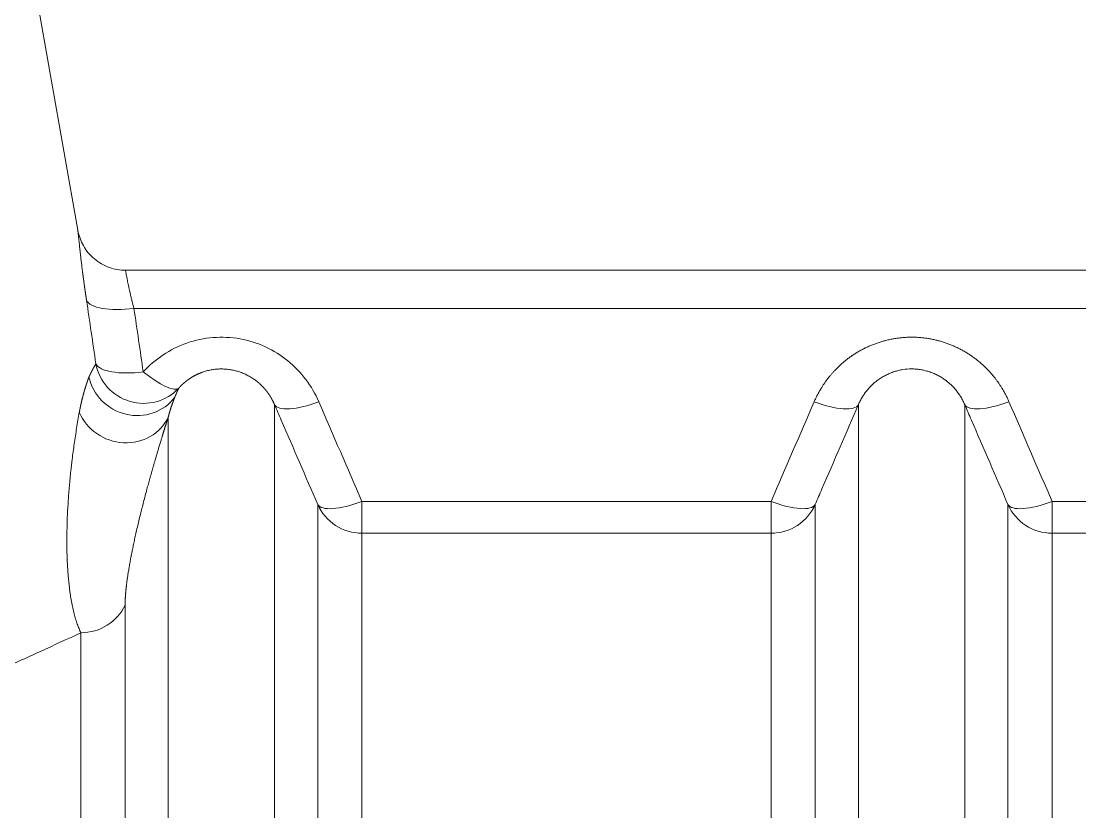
# Model space of a CAD drawing. Header units: millimetres. Extents: x 4664 to 8864, y -38 to 2932.
# Drawn here: x 5397.4 to 5454.6, y 1297.4 to 1340.2 of the extents above; entities that cross this region are included whole.
import ezdxf

# ---------------------------------------------------------------- set-up
doc = ezdxf.new("R2010")
doc.units = ezdxf.units.MM

msp = doc.modelspace()

# ---------------------------------------------------------------- linework, layer by layer
at = {"lineweight": 5}
for p, q in [((5400.434, 1328.845), (5397.37, 1346.224)), ((5465.927, 1326.687), (5402.975, 1326.687)), ((5403.464, 1324.625), (5462.251, 1324.625)), ((5411.062, 1319.42), (5411.062, 1260.034)), ((5442.613, 1319.42), (5442.613, 1260.034)), ((5448.359, 1319.42), (5448.359, 1260.034)), ((5405.316, 1318.747), (5405.316, 1260.034)), ((5415.782, 1314.186), (5437.893, 1314.186)), ((5415.782, 1258.059), (5415.782, 1314.186)), ((5437.893, 1258.059), (5437.893, 1314.186)), ((5453.079, 1314.186), (5456.474, 1314.186)), ((5453.079, 1258.059), (5453.079, 1314.186)), ((5413.392, 1260.011), (5413.392, 1314.026)), ((5440.283, 1314.026), (5440.283, 1260.011)), ((5450.69, 1260.011), (5450.69, 1314.026)), ((5437.893, 1312.472), (5415.782, 1312.472)), ((5456.474, 1312.472), (5453.079, 1312.472)), ((5402.985, 1308.585), (5402.985, 1260.011)), ((5400.596, 1258.059), (5400.596, 1307.089))]:
    msp.add_line(p, q, dxfattribs=at)
for centre, major_axis, ratio, start_param, end_param in [((5403.464, 1325.518), (2.583, 0.384), 0.338728, 3.222327, 4.662054), ((5333.594, 1222.128), (0, 242.193), 0.318407, 5.133766, 5.149365), ((5403.965, 1322.083), (2.586, 0.369), 0.338985, 3.240232, 4.664047), ((5403.965, 1322.083), (-2.245, 1.335), 0.99001, 0.71695, 2.930514), ((5403.965, 1322.083), (-1.933, 1.757), 0.260063, 1.802928, 3.110994), ((5403.577, 1321.378), (2.328, -1.184), 0.969746, 3.803269, 6.109003), ((5413.451, 1320.473), (2.396, 1.039), 0.31676, 3.161971, 4.575963), ((5440.224, 1320.473), (-2.396, 1.039), 0.31676, 1.707223, 3.121214), ((5450.748, 1320.473), (2.396, 1.039), 0.31676, 3.161971, 4.575963), ((5402.927, 1319.796), (2.489, -0.792), 0.92648, 3.802729, 6.169243), ((5415.782, 1315.079), (2.399, 1.033), 0.317052, 3.168442, 4.576714), ((5437.893, 1315.079), (-2.399, 1.033), 0.317052, 1.706472, 3.114744), ((5453.079, 1315.079), (2.399, 1.033), 0.317052, 3.168442, 4.576714), ((5415.782, 1315.079), (-2.612, 0), 0.998012, 0.415831, 1.570796), ((5437.893, 1315.079), (-2.612, 0), 0.998012, 1.570796, 2.725761), ((5453.079, 1315.079), (-2.612, 0), 0.998012, 0.415831, 1.570796), ((5400.596, 1309.598), (-2.612, 0), 0.960458, 1.570796, 2.725761)]:
    msp.add_ellipse(centre, major_axis=major_axis, ratio=ratio, start_param=start_param, end_param=end_param, dxfattribs=at)
for points, degree, knots in [([(5403.006, 1326.687), (5402.701, 1326.69), (5402.11, 1326.79), (5401.29, 1327.253), (5400.69, 1327.98), (5400.49, 1328.545), (5400.434, 1328.846)], 3, [0, 0, 0, 0, 0.242227, 0.5, 0.757773, 1, 1, 1, 1]), ([(5400.9, 1325.065), (5400.899, 1325.07), (5400.898, 1325.08), (5400.895, 1325.095), (5400.893, 1325.11), (5400.891, 1325.126), (5400.888, 1325.141), (5400.886, 1325.156), (5400.884, 1325.171), (5400.882, 1325.186), (5400.879, 1325.201), (5400.877, 1325.216), (5400.875, 1325.231), (5400.873, 1325.246), (5400.871, 1325.261), (5400.868, 1325.276), (5400.866, 1325.291), (5400.864, 1325.306), (5400.862, 1325.321), (5400.86, 1325.336), (5400.858, 1325.351), (5400.855, 1325.366), (5400.853, 1325.38), (5400.851, 1325.395), (5400.849, 1325.41), (5400.847, 1325.425), (5400.845, 1325.44), (5400.843, 1325.454), (5400.84, 1325.469), (5400.838, 1325.484), (5400.836, 1325.498), (5400.834, 1325.513), (5400.832, 1325.527), (5400.83, 1325.542), (5400.828, 1325.557), (5400.826, 1325.571), (5400.824, 1325.586), (5400.822, 1325.6), (5400.82, 1325.615), (5400.818, 1325.629), (5400.815, 1325.643), (5400.813, 1325.658), (5400.811, 1325.672), (5400.809, 1325.687), (5400.807, 1325.701), (5400.805, 1325.715), (5400.803, 1325.73), (5400.801, 1325.744), (5400.799, 1325.758), (5400.797, 1325.772), (5400.795, 1325.787), (5400.793, 1325.801), (5400.791, 1325.815), (5400.789, 1325.829), (5400.787, 1325.843), (5400.785, 1325.857), (5400.784, 1325.871), (5400.782, 1325.885), (5400.78, 1325.899), (5400.778, 1325.913), (5400.776, 1325.927), (5400.774, 1325.941), (5400.772, 1325.955), (5400.77, 1325.969), (5400.768, 1325.983), (5400.766, 1325.997), (5400.764, 1326.011), (5400.762, 1326.025), (5400.761, 1326.038), (5400.759, 1326.052), (5400.757, 1326.066), (5400.755, 1326.08), (5400.753, 1326.093), (5400.751, 1326.107), (5400.749, 1326.121), (5400.748, 1326.135), (5400.746, 1326.148), (5400.744, 1326.162), (5400.742, 1326.175), (5400.74, 1326.189), (5400.738, 1326.202), (5400.737, 1326.216), (5400.735, 1326.23), (5400.733, 1326.243), (5400.731, 1326.256), (5400.729, 1326.27), (5400.728, 1326.283), (5400.726, 1326.297), (5400.724, 1326.31), (5400.722, 1326.323), (5400.721, 1326.337), (5400.719, 1326.35), (5400.717, 1326.363), (5400.715, 1326.377), (5400.714, 1326.39), (5400.712, 1326.403), (5400.71, 1326.416), (5400.708, 1326.429), (5400.707, 1326.443), (5400.705, 1326.456), (5400.703, 1326.469), (5400.702, 1326.482), (5400.7, 1326.495), (5400.698, 1326.508), (5400.697, 1326.521), (5400.695, 1326.534), (5400.693, 1326.547), (5400.692, 1326.56), (5400.678, 1326.662), (5400.655, 1326.847), (5400.623, 1327.105), (5400.594, 1327.348), (5400.568, 1327.575), (5400.544, 1327.787), (5400.522, 1327.983), (5400.503, 1328.161), (5400.487, 1328.319), (5400.472, 1328.457), (5400.462, 1328.561), (5400.454, 1328.638), (5400.449, 1328.693), (5400.444, 1328.74), (5400.44, 1328.779), (5400.437, 1328.809), (5400.435, 1328.83), (5400.434, 1328.843), (5400.434, 1328.845), (5400.434, 1328.846)], 3, [0, 0, 0, 0, 0.002377, 0.004752, 0.007126, 0.009499, 0.011871, 0.014242, 0.016611, 0.018979, 0.021346, 0.023712, 0.026077, 0.028441, 0.030804, 0.033165, 0.035526, 0.037886, 0.040244, 0.042602, 0.044959, 0.047314, 0.049669, 0.052023, 0.054376, 0.056728, 0.059079, 0.06143, 0.063779, 0.066128, 0.068476, 0.070823, 0.07317, 0.075515, 0.07786, 0.080205, 0.082548, 0.084891, 0.087234, 0.089575, 0.091916, 0.094257, 0.096597, 0.098936, 0.101275, 0.103613, 0.105951, 0.108288, 0.110625, 0.112961, 0.115297, 0.117633, 0.119968, 0.122303, 0.124637, 0.126971, 0.129305, 0.131638, 0.133971, 0.136304, 0.138637, 0.140969, 0.143301, 0.145633, 0.147965, 0.150297, 0.152628, 0.154959, 0.15729, 0.159622, 0.161953, 0.164284, 0.166614, 0.168945, 0.171276, 0.173607, 0.175938, 0.178269, 0.1806, 0.182931, 0.185263, 0.187594, 0.189926, 0.192257, 0.194589, 0.196921, 0.199254, 0.201586, 0.203919, 0.206252, 0.208585, 0.210919, 0.213253, 0.215587, 0.217922, 0.220257, 0.222592, 0.224928, 0.227264, 0.229601, 0.231938, 0.234276, 0.236614, 0.238952, 0.241292, 0.243631, 0.245972, 0.248312, 0.250654, 0.301171, 0.351263, 0.401116, 0.450923, 0.500874, 0.55132, 0.601357, 0.651188, 0.701023, 0.751069, 0.782576, 0.81391, 0.845124, 0.876271, 0.907405, 0.938578, 0.969844, 1, 1, 1, 1]), ([(5403.006, 1326.687), (5403.006, 1326.687), (5403.006, 1326.687), (5403.006, 1326.687), (5403.006, 1326.687), (5403.007, 1326.684), (5403.007, 1326.68), (5403.009, 1326.67), (5403.013, 1326.65), (5403.021, 1326.6), (5403.034, 1326.531), (5403.05, 1326.444), (5403.07, 1326.341), (5403.093, 1326.221), (5403.12, 1326.087), (5403.15, 1325.939), (5403.184, 1325.778), (5403.222, 1325.607), (5403.263, 1325.425), (5403.308, 1325.235), (5403.34, 1325.103), (5403.39, 1324.903), (5403.426, 1324.765), (5403.464, 1324.625)], 3, [0, 0, 0, 0, 0.00041, 0.007492, 0.015308, 0.030938, 0.062198, 0.062198, 0.124718, 0.187238, 0.249758, 0.312278, 0.374798, 0.437319, 0.499839, 0.562359, 0.624879, 0.687399, 0.749919, 0.81244, 0.87496, 0.87496, 1, 1, 1, 1]), ([(5403.965, 1321.19), (5404.283, 1321.54), (5404.64, 1321.848), (5405.433, 1322.376), (5405.869, 1322.593), (5407.231, 1323.067), (5408.24, 1323.149), (5410.151, 1322.804), (5411.047, 1322.383), (5412.144, 1321.493), (5412.475, 1321.148), (5413.035, 1320.405), (5413.266, 1320.006), (5413.451, 1319.58)], 3, [0, 0, 0, 0, 0.125, 0.125, 0.25, 0.25, 0.5, 0.5, 0.75, 0.75, 0.875, 0.875, 1, 1, 1, 1]), ([(5440.224, 1319.58), (5440.551, 1320.335), (5441.332, 1321.287), (5441.948, 1321.85), (5442.638, 1322.318), (5443.404, 1322.685), (5444.221, 1322.937), (5445.067, 1323.067), (5445.914, 1323.067), (5446.766, 1322.937), (5447.571, 1322.686), (5448.338, 1322.316), (5449.027, 1321.848), (5449.641, 1321.286), (5450.422, 1320.334), (5450.748, 1319.58)], 2, [0, 0, 0, 0.125, 0.1875, 0.25, 0.3125, 0.375, 0.4375, 0.5, 0.5625, 0.625, 0.6875, 0.75, 0.8125, 0.875, 1, 1, 1]), ([(5401.034, 1320.925), (5401.036, 1320.928), (5401.039, 1320.934), (5401.043, 1320.942), (5401.047, 1320.951), (5401.051, 1320.96), (5401.056, 1320.968), (5401.06, 1320.977), (5401.064, 1320.986), (5401.068, 1320.994), (5401.072, 1321.003), (5401.076, 1321.011), (5401.081, 1321.02), (5401.085, 1321.028), (5401.089, 1321.036), (5401.093, 1321.045), (5401.097, 1321.053), (5401.101, 1321.061), (5401.105, 1321.069), (5401.11, 1321.078), (5401.114, 1321.086), (5401.118, 1321.094), (5401.122, 1321.102), (5401.126, 1321.11), (5401.13, 1321.118), (5401.134, 1321.126), (5401.138, 1321.134), (5401.142, 1321.142), (5401.146, 1321.15), (5401.15, 1321.158), (5401.154, 1321.165), (5401.158, 1321.173), (5401.162, 1321.181), (5401.166, 1321.189), (5401.17, 1321.196), (5401.174, 1321.204), (5401.178, 1321.211), (5401.181, 1321.219), (5401.185, 1321.227), (5401.189, 1321.234), (5401.193, 1321.242), (5401.197, 1321.249), (5401.201, 1321.256), (5401.205, 1321.264), (5401.208, 1321.271), (5401.212, 1321.278), (5401.216, 1321.286), (5401.22, 1321.293), (5401.224, 1321.3), (5401.227, 1321.307), (5401.231, 1321.314), (5401.235, 1321.321), (5401.24, 1321.331), (5401.246, 1321.342), (5401.254, 1321.356), (5401.261, 1321.37), (5401.268, 1321.384), (5401.276, 1321.398), (5401.283, 1321.411), (5401.29, 1321.424), (5401.297, 1321.437), (5401.304, 1321.451), (5401.311, 1321.463), (5401.318, 1321.476), (5401.325, 1321.489), (5401.332, 1321.501), (5401.339, 1321.514), (5401.346, 1321.526), (5401.353, 1321.538), (5401.359, 1321.55), (5401.366, 1321.562), (5401.372, 1321.573), (5401.379, 1321.585), (5401.385, 1321.596), (5401.392, 1321.608), (5401.398, 1321.619), (5401.402, 1321.626), (5401.404, 1321.63)], 3, [0, 0, 0, 0, 0.009611, 0.019231, 0.028858, 0.038493, 0.048136, 0.057787, 0.067445, 0.077112, 0.086786, 0.096469, 0.106159, 0.115857, 0.125564, 0.135278, 0.145, 0.15473, 0.164469, 0.174215, 0.183969, 0.193732, 0.203502, 0.213281, 0.223068, 0.232862, 0.242665, 0.252476, 0.262295, 0.272123, 0.281958, 0.291802, 0.301654, 0.311514, 0.321382, 0.331258, 0.341143, 0.351036, 0.360937, 0.370847, 0.380764, 0.39069, 0.400625, 0.410567, 0.420518, 0.430478, 0.440445, 0.450421, 0.460406, 0.470399, 0.4804, 0.490409, 0.500427, 0.520722, 0.541061, 0.561446, 0.581874, 0.602348, 0.622867, 0.643431, 0.66404, 0.684694, 0.705394, 0.726139, 0.74693, 0.767766, 0.788648, 0.809576, 0.83055, 0.851569, 0.872635, 0.893747, 0.914905, 0.936109, 0.957359, 0.978656, 1, 1, 1, 1]), ([(5411.062, 1319.42), (5411.06, 1319.423), (5411.057, 1319.431), (5411.052, 1319.442), (5411.048, 1319.453), (5411.043, 1319.464), (5411.038, 1319.474), (5411.033, 1319.485), (5411.028, 1319.496), (5411.023, 1319.507), (5411.018, 1319.518), (5411.013, 1319.529), (5411.008, 1319.539), (5411.003, 1319.55), (5410.998, 1319.561), (5410.992, 1319.571), (5410.987, 1319.582), (5410.982, 1319.593), (5410.977, 1319.603), (5410.971, 1319.614), (5410.966, 1319.624), (5410.961, 1319.635), (5410.955, 1319.645), (5410.95, 1319.656), (5410.944, 1319.666), (5410.939, 1319.676), (5410.933, 1319.686), (5410.928, 1319.697), (5410.922, 1319.707), (5410.917, 1319.717), (5410.911, 1319.727), (5410.905, 1319.737), (5410.9, 1319.748), (5410.894, 1319.758), (5410.888, 1319.768), (5410.883, 1319.778), (5410.877, 1319.788), (5410.871, 1319.798), (5410.865, 1319.807), (5410.859, 1319.817), (5410.853, 1319.827), (5410.847, 1319.837), (5410.841, 1319.847), (5410.835, 1319.856), (5410.829, 1319.866), (5410.823, 1319.876), (5410.817, 1319.885), (5410.811, 1319.895), (5410.805, 1319.905), (5410.799, 1319.914), (5410.793, 1319.924), (5410.787, 1319.933), (5410.78, 1319.942), (5410.774, 1319.952), (5410.768, 1319.961), (5410.762, 1319.97), (5410.755, 1319.98), (5410.749, 1319.989), (5410.743, 1319.998), (5410.736, 1320.007), (5410.73, 1320.017), (5410.723, 1320.026), (5410.717, 1320.035), (5410.71, 1320.044), (5410.704, 1320.053), (5410.697, 1320.062), (5410.691, 1320.071), (5410.684, 1320.08), (5410.678, 1320.089), (5410.671, 1320.097), (5410.664, 1320.106), (5410.658, 1320.115), (5410.651, 1320.124), (5410.644, 1320.132), (5410.638, 1320.141), (5410.631, 1320.15), (5410.624, 1320.158), (5410.617, 1320.167), (5410.611, 1320.175), (5410.604, 1320.184), (5410.597, 1320.192), (5410.59, 1320.201), (5410.583, 1320.209), (5410.576, 1320.217), (5410.569, 1320.226), (5410.562, 1320.234), (5410.555, 1320.242), (5410.548, 1320.251), (5410.541, 1320.259), (5410.534, 1320.267), (5410.527, 1320.275), (5410.52, 1320.283), (5410.513, 1320.291), (5410.506, 1320.299), (5410.499, 1320.307), (5410.492, 1320.315), (5410.485, 1320.323), (5410.478, 1320.331), (5410.471, 1320.339), (5410.463, 1320.346), (5410.456, 1320.354), (5410.449, 1320.362), (5410.442, 1320.37), (5410.435, 1320.377), (5410.427, 1320.385), (5410.42, 1320.393), (5410.413, 1320.4), (5410.405, 1320.408), (5410.398, 1320.415), (5410.391, 1320.423), (5410.383, 1320.43), (5410.376, 1320.437), (5410.369, 1320.445), (5410.361, 1320.452), (5410.354, 1320.459), (5410.346, 1320.467), (5410.339, 1320.474), (5410.332, 1320.481), (5410.324, 1320.488), (5410.317, 1320.495), (5410.309, 1320.502), (5410.302, 1320.509), (5410.294, 1320.516), (5410.287, 1320.523), (5410.279, 1320.53), (5410.272, 1320.537), (5410.264, 1320.544), (5410.257, 1320.551), (5410.249, 1320.558), (5410.241, 1320.565), (5410.234, 1320.571), (5410.226, 1320.578), (5410.219, 1320.585), (5410.155, 1320.64), (5410.032, 1320.739), (5409.84, 1320.871), (5409.641, 1320.987), (5409.436, 1321.088), (5409.227, 1321.172), (5409.014, 1321.24), (5408.794, 1321.293), (5408.565, 1321.33), (5408.329, 1321.35), (5408.092, 1321.352), (5407.855, 1321.335), (5407.62, 1321.3), (5407.387, 1321.247), (5407.23, 1321.197), (5407.143, 1321.166), (5407.125, 1321.159), (5407.106, 1321.152), (5407.087, 1321.145), (5407.069, 1321.138), (5407.05, 1321.131), (5407.032, 1321.123), (5407.013, 1321.116), (5406.995, 1321.108), (5406.977, 1321.1), (5406.958, 1321.092), (5406.94, 1321.084), (5406.921, 1321.076), (5406.903, 1321.067), (5406.885, 1321.059), (5406.867, 1321.05), (5406.848, 1321.041), (5406.83, 1321.033), (5406.812, 1321.024), (5406.794, 1321.014), (5406.776, 1321.005), (5406.758, 1320.996), (5406.74, 1320.986), (5406.722, 1320.976), (5406.704, 1320.967), (5406.686, 1320.957), (5406.668, 1320.947), (5406.651, 1320.936), (5406.633, 1320.926), (5406.615, 1320.916), (5406.598, 1320.905), (5406.58, 1320.894), (5406.562, 1320.883), (5406.545, 1320.872), (5406.528, 1320.861), (5406.51, 1320.85), (5406.493, 1320.839), (5406.475, 1320.827), (5406.458, 1320.816), (5406.441, 1320.804), (5406.424, 1320.792), (5406.407, 1320.78), (5406.39, 1320.768), (5406.373, 1320.756), (5406.356, 1320.743), (5406.339, 1320.731), (5406.322, 1320.718), (5406.306, 1320.705), (5406.289, 1320.692), (5406.273, 1320.679), (5406.256, 1320.666), (5406.24, 1320.653), (5406.223, 1320.639), (5406.207, 1320.626), (5406.191, 1320.612), (5406.175, 1320.598), (5406.159, 1320.584), (5406.143, 1320.57), (5406.127, 1320.556), (5406.111, 1320.542), (5406.095, 1320.527), (5406.079, 1320.513), (5406.064, 1320.498), (5406.048, 1320.483), (5406.033, 1320.468), (5406.017, 1320.453), (5406.002, 1320.438), (5405.987, 1320.422), (5405.972, 1320.407), (5405.957, 1320.391), (5405.942, 1320.376), (5405.927, 1320.36), (5405.912, 1320.344), (5405.897, 1320.328), (5405.888, 1320.317), (5405.883, 1320.312)], 3, [0, 0, 0, 0, 0.002134, 0.004264, 0.00639, 0.008513, 0.010632, 0.012747, 0.014858, 0.016966, 0.01907, 0.02117, 0.023266, 0.025359, 0.027448, 0.029533, 0.031614, 0.033692, 0.035766, 0.037836, 0.039903, 0.041965, 0.044025, 0.04608, 0.048132, 0.050179, 0.052224, 0.054264, 0.056301, 0.058334, 0.060363, 0.062389, 0.064411, 0.066429, 0.068444, 0.070455, 0.072462, 0.074465, 0.076465, 0.078461, 0.080453, 0.082442, 0.084427, 0.086408, 0.088386, 0.09036, 0.09233, 0.094297, 0.09626, 0.098219, 0.100175, 0.102126, 0.104075, 0.106019, 0.10796, 0.109897, 0.111831, 0.113761, 0.115687, 0.11761, 0.119529, 0.121444, 0.123356, 0.125264, 0.127168, 0.129069, 0.130966, 0.13286, 0.13475, 0.136636, 0.138519, 0.140398, 0.142273, 0.144145, 0.146013, 0.147877, 0.149738, 0.151596, 0.153449, 0.155299, 0.157146, 0.158989, 0.160828, 0.162664, 0.164496, 0.166325, 0.16815, 0.169971, 0.171789, 0.173603, 0.175414, 0.177221, 0.179024, 0.180824, 0.182621, 0.184414, 0.186203, 0.187989, 0.189771, 0.191549, 0.193325, 0.195096, 0.196864, 0.198629, 0.20039, 0.202147, 0.203901, 0.205651, 0.207398, 0.209142, 0.210881, 0.212618, 0.214351, 0.21608, 0.217806, 0.219528, 0.221247, 0.222962, 0.224674, 0.226383, 0.228088, 0.229789, 0.231487, 0.233182, 0.234873, 0.23656, 0.238244, 0.239925, 0.241602, 0.243276, 0.244947, 0.246614, 0.248277, 0.249937, 0.288194, 0.325493, 0.36189, 0.397448, 0.432233, 0.466318, 0.499781, 0.535351, 0.570803, 0.606242, 0.641777, 0.677514, 0.713558, 0.750009, 0.753051, 0.756099, 0.759155, 0.762217, 0.765286, 0.768362, 0.771445, 0.774535, 0.777632, 0.780736, 0.783848, 0.786967, 0.790093, 0.793226, 0.796367, 0.799515, 0.802671, 0.805834, 0.809005, 0.812183, 0.815369, 0.818563, 0.821765, 0.824974, 0.828192, 0.831417, 0.83465, 0.837891, 0.841141, 0.844398, 0.847664, 0.850937, 0.854219, 0.857509, 0.860808, 0.864115, 0.86743, 0.870754, 0.874086, 0.877427, 0.880776, 0.884134, 0.8875, 0.890875, 0.894259, 0.897652, 0.901053, 0.904463, 0.907882, 0.91131, 0.914747, 0.918193, 0.921648, 0.925112, 0.928584, 0.932067, 0.935558, 0.939058, 0.942568, 0.946087, 0.949615, 0.953152, 0.956699, 0.960255, 0.96382, 0.967395, 0.97098, 0.974574, 0.978177, 0.98179, 0.985413, 0.989045, 0.992687, 0.996339, 1, 1, 1, 1]), ([(5448.359, 1319.42), (5448.328, 1319.493), (5448.294, 1319.564), (5448.223, 1319.702), (5448.185, 1319.77), (5448.107, 1319.9), (5448.024, 1320.025), (5447.891, 1320.2), (5447.749, 1320.362), (5447.601, 1320.511), (5447.498, 1320.601), (5447.42, 1320.665), (5447.381, 1320.696), (5447.335, 1320.731), (5447.312, 1320.748), (5447.3, 1320.757), (5447.294, 1320.761), (5447.291, 1320.763), (5447.29, 1320.764), (5447.289, 1320.765), (5447.289, 1320.765), (5447.289, 1320.765), (5447.289, 1320.765), (5447.288, 1320.765), (5447.288, 1320.765), (5447.221, 1320.814), (5447.084, 1320.905), (5446.869, 1321.024), (5446.647, 1321.125), (5446.42, 1321.208), (5446.188, 1321.272), (5445.955, 1321.317), (5445.798, 1321.335), (5445.68, 1321.344), (5445.622, 1321.348), (5445.553, 1321.35), (5445.519, 1321.35), (5445.502, 1321.35), (5445.495, 1321.35), (5445.49, 1321.35), (5445.487, 1321.35), (5445.329, 1321.35), (5445.172, 1321.338), (5444.938, 1321.302), (5444.783, 1321.272), (5444.552, 1321.208), (5444.325, 1321.125), (5444.104, 1321.024), (5443.961, 1320.945), (5443.856, 1320.882), (5443.804, 1320.849), (5443.744, 1320.808), (5443.715, 1320.787), (5443.7, 1320.777), (5443.693, 1320.772), (5443.689, 1320.769), (5443.687, 1320.768), (5443.686, 1320.767), (5443.686, 1320.767), (5443.686, 1320.767), (5443.685, 1320.767), (5443.685, 1320.767), (5443.685, 1320.766), (5443.632, 1320.728), (5443.526, 1320.647), (5443.372, 1320.512), (5443.224, 1320.363), (5443.082, 1320.201), (5442.949, 1320.026), (5442.866, 1319.9), (5442.787, 1319.77), (5442.749, 1319.703), (5442.678, 1319.564), (5442.644, 1319.493), (5442.613, 1319.42)], 3, [0, 0, 0, 0, 0.03125, 0.03125, 0.0625, 0.0625, 0.09375, 0.125, 0.15625, 0.1875, 0.21875, 0.21875, 0.234375, 0.242188, 0.246094, 0.248047, 0.249023, 0.249512, 0.249756, 0.249878, 0.249939, 0.249969, 0.249985, 0.249985, 0.25, 0.25, 0.28125, 0.3125, 0.34375, 0.375, 0.40625, 0.4375, 0.46875, 0.46875, 0.484375, 0.492188, 0.496094, 0.498047, 0.499023, 0.499023, 0.5, 0.5, 0.5625, 0.5625, 0.59375, 0.625, 0.65625, 0.6875, 0.71875, 0.71875, 0.734375, 0.742188, 0.746094, 0.748047, 0.749023, 0.749512, 0.749756, 0.749878, 0.749939, 0.749969, 0.749985, 0.749985, 0.75, 0.75, 0.78125, 0.8125, 0.84375, 0.875, 0.90625, 0.9375, 0.9375, 0.96875, 0.96875, 1, 1, 1, 1]), ([(5400.512, 1319.005), (5400.512, 1319.01), (5400.514, 1319.021), (5400.517, 1319.037), (5400.52, 1319.052), (5400.523, 1319.068), (5400.526, 1319.083), (5400.529, 1319.099), (5400.532, 1319.114), (5400.535, 1319.13), (5400.538, 1319.145), (5400.541, 1319.161), (5400.544, 1319.176), (5400.547, 1319.192), (5400.55, 1319.207), (5400.553, 1319.222), (5400.556, 1319.237), (5400.559, 1319.253), (5400.562, 1319.268), (5400.565, 1319.283), (5400.568, 1319.298), (5400.571, 1319.313), (5400.575, 1319.328), (5400.578, 1319.343), (5400.581, 1319.358), (5400.584, 1319.373), (5400.587, 1319.388), (5400.59, 1319.403), (5400.594, 1319.418), (5400.597, 1319.433), (5400.6, 1319.447), (5400.604, 1319.462), (5400.607, 1319.477), (5400.61, 1319.491), (5400.613, 1319.506), (5400.617, 1319.521), (5400.62, 1319.535), (5400.623, 1319.55), (5400.627, 1319.564), (5400.63, 1319.579), (5400.634, 1319.593), (5400.637, 1319.608), (5400.64, 1319.622), (5400.644, 1319.636), (5400.647, 1319.65), (5400.651, 1319.665), (5400.654, 1319.679), (5400.658, 1319.693), (5400.661, 1319.707), (5400.665, 1319.721), (5400.668, 1319.735), (5400.672, 1319.749), (5400.675, 1319.763), (5400.679, 1319.777), (5400.682, 1319.791), (5400.686, 1319.805), (5400.689, 1319.819), (5400.693, 1319.833), (5400.696, 1319.847), (5400.7, 1319.86), (5400.704, 1319.874), (5400.707, 1319.888), (5400.711, 1319.902), (5400.714, 1319.915), (5400.718, 1319.929), (5400.722, 1319.942), (5400.725, 1319.956), (5400.729, 1319.969), (5400.733, 1319.983), (5400.736, 1319.996), (5400.74, 1320.009), (5400.744, 1320.023), (5400.747, 1320.036), (5400.751, 1320.049), (5400.755, 1320.062), (5400.758, 1320.076), (5400.762, 1320.089), (5400.766, 1320.102), (5400.769, 1320.115), (5400.773, 1320.128), (5400.777, 1320.141), (5400.781, 1320.154), (5400.784, 1320.167), (5400.788, 1320.18), (5400.792, 1320.192), (5400.796, 1320.205), (5400.8, 1320.218), (5400.803, 1320.231), (5400.807, 1320.243), (5400.811, 1320.256), (5400.815, 1320.269), (5400.818, 1320.281), (5400.822, 1320.294), (5400.826, 1320.306), (5400.83, 1320.319), (5400.834, 1320.331), (5400.837, 1320.344), (5400.841, 1320.356), (5400.845, 1320.368), (5400.849, 1320.381), (5400.853, 1320.393), (5400.857, 1320.405), (5400.86, 1320.417), (5400.864, 1320.429), (5400.868, 1320.441), (5400.872, 1320.453), (5400.876, 1320.465), (5400.88, 1320.477), (5400.884, 1320.489), (5400.887, 1320.501), (5400.891, 1320.513), (5400.895, 1320.525), (5400.899, 1320.537), (5400.903, 1320.549), (5400.907, 1320.56), (5400.911, 1320.572), (5400.914, 1320.584), (5400.918, 1320.595), (5400.922, 1320.607), (5400.926, 1320.618), (5400.93, 1320.63), (5400.934, 1320.641), (5400.938, 1320.652), (5400.942, 1320.664), (5400.945, 1320.675), (5400.949, 1320.686), (5400.953, 1320.698), (5400.957, 1320.709), (5400.961, 1320.72), (5400.965, 1320.731), (5400.969, 1320.742), (5400.973, 1320.753), (5400.976, 1320.764), (5400.98, 1320.775), (5400.984, 1320.786), (5400.988, 1320.797), (5400.992, 1320.808), (5400.996, 1320.819), (5401, 1320.83), (5401.004, 1320.84), (5401.007, 1320.851), (5401.011, 1320.862), (5401.015, 1320.872), (5401.019, 1320.883), (5401.023, 1320.893), (5401.027, 1320.904), (5401.031, 1320.914), (5401.033, 1320.921), (5401.034, 1320.925)], 3, [0, 0, 0, 0, 0.006599, 0.013201, 0.019807, 0.026414, 0.033025, 0.039639, 0.046256, 0.052876, 0.059498, 0.066124, 0.072752, 0.079384, 0.086019, 0.092656, 0.099297, 0.105941, 0.112588, 0.119238, 0.125891, 0.132547, 0.139206, 0.145868, 0.152534, 0.159202, 0.165874, 0.172549, 0.179227, 0.185909, 0.192593, 0.199281, 0.205972, 0.212666, 0.219364, 0.226064, 0.232768, 0.239476, 0.246186, 0.2529, 0.259618, 0.266338, 0.273062, 0.27979, 0.28652, 0.293255, 0.299992, 0.306733, 0.313477, 0.320225, 0.326976, 0.333731, 0.340489, 0.347251, 0.354016, 0.360785, 0.367557, 0.374333, 0.381112, 0.387895, 0.394681, 0.401471, 0.408264, 0.415062, 0.421862, 0.428667, 0.435475, 0.442286, 0.449102, 0.455921, 0.462743, 0.469569, 0.4764, 0.483233, 0.490071, 0.496912, 0.503757, 0.510605, 0.517458, 0.524314, 0.531174, 0.538038, 0.544906, 0.551777, 0.558652, 0.565532, 0.572415, 0.579302, 0.586192, 0.593087, 0.599985, 0.606888, 0.613794, 0.620705, 0.627619, 0.634537, 0.641459, 0.648385, 0.655316, 0.66225, 0.669188, 0.67613, 0.683076, 0.690027, 0.696981, 0.703939, 0.710902, 0.717868, 0.724839, 0.731814, 0.738792, 0.745775, 0.752763, 0.759754, 0.766749, 0.773749, 0.780753, 0.787761, 0.794773, 0.801789, 0.80881, 0.815835, 0.822864, 0.829897, 0.836935, 0.843976, 0.851023, 0.858073, 0.865128, 0.872187, 0.87925, 0.886318, 0.89339, 0.900467, 0.907547, 0.914633, 0.921722, 0.928816, 0.935915, 0.943017, 0.950125, 0.957236, 0.964352, 0.971473, 0.978598, 0.985727, 0.992861, 1, 1, 1, 1]), ([(5405.671, 1319.821), (5405.67, 1319.819), (5405.668, 1319.814), (5405.664, 1319.806), (5405.661, 1319.798), (5405.658, 1319.791), (5405.655, 1319.783), (5405.652, 1319.775), (5405.649, 1319.767), (5405.646, 1319.759), (5405.643, 1319.751), (5405.639, 1319.743), (5405.636, 1319.735), (5405.633, 1319.727), (5405.63, 1319.719), (5405.627, 1319.71), (5405.624, 1319.702), (5405.62, 1319.694), (5405.617, 1319.685), (5405.614, 1319.677), (5405.611, 1319.669), (5405.607, 1319.66), (5405.604, 1319.652), (5405.601, 1319.643), (5405.598, 1319.634), (5405.594, 1319.626), (5405.591, 1319.617), (5405.588, 1319.608), (5405.585, 1319.6), (5405.581, 1319.591), (5405.578, 1319.582), (5405.575, 1319.573), (5405.571, 1319.564), (5405.568, 1319.555), (5405.565, 1319.546), (5405.561, 1319.537), (5405.558, 1319.528), (5405.555, 1319.519), (5405.551, 1319.509), (5405.548, 1319.5), (5405.545, 1319.491), (5405.541, 1319.481), (5405.538, 1319.472), (5405.535, 1319.462), (5405.531, 1319.453), (5405.528, 1319.443), (5405.525, 1319.434), (5405.521, 1319.424), (5405.518, 1319.414), (5405.514, 1319.405), (5405.511, 1319.395), (5405.508, 1319.385), (5405.504, 1319.375), (5405.501, 1319.365), (5405.498, 1319.355), (5405.494, 1319.345), (5405.491, 1319.335), (5405.487, 1319.325), (5405.484, 1319.315), (5405.481, 1319.305), (5405.477, 1319.294), (5405.474, 1319.284), (5405.47, 1319.274), (5405.467, 1319.263), (5405.464, 1319.253), (5405.46, 1319.243), (5405.457, 1319.232), (5405.453, 1319.221), (5405.45, 1319.211), (5405.446, 1319.2), (5405.443, 1319.189), (5405.44, 1319.179), (5405.436, 1319.168), (5405.433, 1319.157), (5405.429, 1319.146), (5405.426, 1319.135), (5405.423, 1319.124), (5405.419, 1319.113), (5405.416, 1319.102), (5405.412, 1319.091), (5405.409, 1319.08), (5405.406, 1319.068), (5405.402, 1319.057), (5405.399, 1319.046), (5405.396, 1319.034), (5405.392, 1319.023), (5405.389, 1319.011), (5405.385, 1319), (5405.382, 1318.988), (5405.379, 1318.977), (5405.375, 1318.965), (5405.372, 1318.953), (5405.369, 1318.942), (5405.365, 1318.93), (5405.362, 1318.918), (5405.359, 1318.906), (5405.355, 1318.894), (5405.352, 1318.882), (5405.349, 1318.87), (5405.345, 1318.858), (5405.342, 1318.846), (5405.339, 1318.833), (5405.335, 1318.821), (5405.332, 1318.809), (5405.329, 1318.797), (5405.326, 1318.784), (5405.322, 1318.772), (5405.319, 1318.759), (5405.317, 1318.751), (5405.316, 1318.747)], 3, [0, 0, 0, 0, 0.009303, 0.018608, 0.027912, 0.037218, 0.046525, 0.055832, 0.06514, 0.074449, 0.083758, 0.093068, 0.10238, 0.111692, 0.121004, 0.130318, 0.139632, 0.148947, 0.158263, 0.167579, 0.176897, 0.186215, 0.195534, 0.204853, 0.214174, 0.223495, 0.232817, 0.24214, 0.251464, 0.260789, 0.270114, 0.27944, 0.288767, 0.298094, 0.307423, 0.316752, 0.326082, 0.335413, 0.344745, 0.354077, 0.363411, 0.372745, 0.382079, 0.391415, 0.400752, 0.410089, 0.419427, 0.428766, 0.438106, 0.447446, 0.456788, 0.46613, 0.475473, 0.484817, 0.494161, 0.503507, 0.512853, 0.5222, 0.531548, 0.540897, 0.550246, 0.559596, 0.568948, 0.578299, 0.587652, 0.597006, 0.60636, 0.615716, 0.625072, 0.634429, 0.643786, 0.653145, 0.662504, 0.671865, 0.681226, 0.690588, 0.69995, 0.709314, 0.718678, 0.728043, 0.73741, 0.746776, 0.756144, 0.765513, 0.774882, 0.784252, 0.793623, 0.802995, 0.812368, 0.821742, 0.831116, 0.840491, 0.849867, 0.859244, 0.868622, 0.878001, 0.88738, 0.896761, 0.906142, 0.915524, 0.924907, 0.93429, 0.943675, 0.95306, 0.962447, 0.971834, 0.981222, 0.99061, 1, 1, 1, 1]), ([(5405.883, 1320.312), (5405.882, 1320.31), (5405.881, 1320.307), (5405.879, 1320.303), (5405.877, 1320.298), (5405.874, 1320.294), (5405.872, 1320.289), (5405.87, 1320.285), (5405.868, 1320.28), (5405.866, 1320.276), (5405.864, 1320.271), (5405.862, 1320.266), (5405.86, 1320.262), (5405.858, 1320.257), (5405.855, 1320.252), (5405.853, 1320.247), (5405.851, 1320.242), (5405.849, 1320.237), (5405.846, 1320.232), (5405.844, 1320.228), (5405.842, 1320.223), (5405.84, 1320.218), (5405.837, 1320.212), (5405.835, 1320.207), (5405.833, 1320.202), (5405.831, 1320.197), (5405.828, 1320.192), (5405.826, 1320.187), (5405.824, 1320.181), (5405.821, 1320.176), (5405.819, 1320.171), (5405.816, 1320.165), (5405.814, 1320.16), (5405.812, 1320.155), (5405.809, 1320.149), (5405.807, 1320.144), (5405.804, 1320.138), (5405.802, 1320.133), (5405.8, 1320.127), (5405.797, 1320.122), (5405.795, 1320.116), (5405.792, 1320.11), (5405.79, 1320.105), (5405.787, 1320.099), (5405.785, 1320.093), (5405.782, 1320.087), (5405.78, 1320.081), (5405.777, 1320.076), (5405.774, 1320.07), (5405.772, 1320.064), (5405.769, 1320.058), (5405.767, 1320.052), (5405.764, 1320.046), (5405.762, 1320.04), (5405.759, 1320.034), (5405.756, 1320.027), (5405.754, 1320.021), (5405.751, 1320.015), (5405.748, 1320.009), (5405.746, 1320.003), (5405.743, 1319.996), (5405.74, 1319.99), (5405.738, 1319.984), (5405.735, 1319.977), (5405.732, 1319.971), (5405.73, 1319.964), (5405.727, 1319.958), (5405.724, 1319.951), (5405.721, 1319.945), (5405.719, 1319.938), (5405.716, 1319.932), (5405.713, 1319.925), (5405.71, 1319.918), (5405.708, 1319.912), (5405.705, 1319.905), (5405.702, 1319.898), (5405.699, 1319.891), (5405.696, 1319.884), (5405.694, 1319.878), (5405.691, 1319.871), (5405.688, 1319.864), (5405.685, 1319.857), (5405.682, 1319.85), (5405.679, 1319.843), (5405.676, 1319.836), (5405.674, 1319.829), (5405.672, 1319.824), (5405.671, 1319.821)], 3, [0, 0, 0, 0, 0.012238, 0.024464, 0.036679, 0.048883, 0.061075, 0.073256, 0.085426, 0.097584, 0.109731, 0.121867, 0.133992, 0.146105, 0.158207, 0.170297, 0.182377, 0.194445, 0.206502, 0.218547, 0.230581, 0.242604, 0.254616, 0.266616, 0.278606, 0.290583, 0.30255, 0.314505, 0.326449, 0.338382, 0.350304, 0.362214, 0.374113, 0.386001, 0.397877, 0.409742, 0.421596, 0.433439, 0.445271, 0.457091, 0.4689, 0.480698, 0.492484, 0.504259, 0.516023, 0.527776, 0.539518, 0.551248, 0.562967, 0.574675, 0.586372, 0.598058, 0.609732, 0.621395, 0.633047, 0.644687, 0.656317, 0.667935, 0.679542, 0.691138, 0.702722, 0.714296, 0.725858, 0.737409, 0.748949, 0.760478, 0.771995, 0.783501, 0.794997, 0.80648, 0.817953, 0.829415, 0.840865, 0.852305, 0.863733, 0.87515, 0.886555, 0.89795, 0.909333, 0.920706, 0.932067, 0.943417, 0.954756, 0.966084, 0.9774, 0.988706, 1, 1, 1, 1]), ([(5413.392, 1314.026), (5412.739, 1315.544), (5412.083, 1317.061), (5411.305, 1318.859), (5411.183, 1319.139), (5411.062, 1319.42)], 3, [0, 0, 0, 0, 0.843933, 0.843933, 1, 1, 1, 1]), ([(5442.613, 1319.42), (5441.956, 1317.903), (5441.3, 1316.386), (5440.524, 1314.587), (5440.404, 1314.307), (5440.283, 1314.026)], 3, [0, 0, 0, 0, 0.843933, 0.843933, 1, 1, 1, 1]), ([(5450.69, 1314.026), (5450.036, 1315.544), (5449.38, 1317.061), (5448.602, 1318.859), (5448.481, 1319.139), (5448.359, 1319.42)], 3, [0, 0, 0, 0, 0.843933, 0.843933, 1, 1, 1, 1]), ([(5400.596, 1307.089), (5400.562, 1307.159), (5400.495, 1307.306), (5400.401, 1307.55), (5400.312, 1307.82), (5400.23, 1308.113), (5400.155, 1308.43), (5400.087, 1308.77), (5400.047, 1309.013), (5400.018, 1309.2), (5400.005, 1309.295), (5399.99, 1309.408), (5399.983, 1309.466), (5399.979, 1309.494), (5399.977, 1309.509), (5399.976, 1309.516), (5399.976, 1309.52), (5399.976, 1309.521), (5399.976, 1309.522), (5399.975, 1309.523), (5399.975, 1309.523), (5399.975, 1309.523), (5399.975, 1309.523), (5399.975, 1309.523), (5399.975, 1309.523), (5399.95, 1309.734), (5399.927, 1309.957), (5399.899, 1310.308), (5399.89, 1310.427), (5399.875, 1310.672), (5399.862, 1310.922), (5399.847, 1311.313), (5399.839, 1311.72), (5399.838, 1312.002), (5399.838, 1312.216), (5399.839, 1312.325), (5399.84, 1312.453), (5399.841, 1312.517), (5399.842, 1312.549), (5399.842, 1312.566), (5399.842, 1312.574), (5399.843, 1312.578), (5399.843, 1312.58), (5399.843, 1312.581), (5399.843, 1312.581), (5399.843, 1312.581), (5399.843, 1312.582), (5399.843, 1312.582), (5399.843, 1312.582), (5399.843, 1312.582), (5399.847, 1312.815), (5399.854, 1313.054), (5399.873, 1313.543), (5399.885, 1313.793), (5399.908, 1314.176), (5399.917, 1314.305), (5399.935, 1314.566), (5399.946, 1314.697), (5399.978, 1315.094), (5400.003, 1315.364), (5400.046, 1315.773), (5400.061, 1315.91), (5400.084, 1316.117), (5400.092, 1316.186), (5400.109, 1316.325), (5400.117, 1316.394), (5400.16, 1316.742), (5400.197, 1317.023), (5400.278, 1317.587), (5400.321, 1317.871), (5400.412, 1318.438), (5400.461, 1318.722), (5400.512, 1319.005)], 3, [0, 0, 0, 0, 0.03125, 0.0625, 0.09375, 0.125, 0.15625, 0.1875, 0.21875, 0.21875, 0.234375, 0.242187, 0.246094, 0.248047, 0.249023, 0.249512, 0.249756, 0.249878, 0.249939, 0.249969, 0.249985, 0.249992, 0.249996, 0.249996, 0.25, 0.25, 0.3125, 0.3125, 0.34375, 0.34375, 0.375, 0.40625, 0.4375, 0.46875, 0.46875, 0.484375, 0.492188, 0.496094, 0.498047, 0.499023, 0.499512, 0.499756, 0.499878, 0.499939, 0.499969, 0.499985, 0.499992, 0.499996, 0.499996, 0.5, 0.5, 0.5625, 0.5625, 0.625, 0.625, 0.65625, 0.65625, 0.6875, 0.6875, 0.75, 0.75, 0.78125, 0.78125, 0.796875, 0.796875, 0.8125, 0.8125, 0.875, 0.875, 0.9375, 0.9375, 1, 1, 1, 1]), ([(5405.316, 1318.747), (5405.314, 1318.739), (5405.309, 1318.725), (5405.302, 1318.702), (5405.294, 1318.678), (5405.286, 1318.653), (5405.277, 1318.626), (5405.269, 1318.599), (5405.26, 1318.57), (5405.25, 1318.54), (5405.24, 1318.509), (5405.23, 1318.476), (5405.219, 1318.443), (5405.208, 1318.408), (5405.197, 1318.372), (5405.185, 1318.335), (5405.173, 1318.296), (5405.161, 1318.256), (5405.148, 1318.215), (5405.135, 1318.173), (5405.121, 1318.13), (5405.107, 1318.085), (5405.093, 1318.039), (5405.078, 1317.991), (5405.063, 1317.943), (5405.048, 1317.893), (5405.032, 1317.842), (5405.016, 1317.789), (5404.999, 1317.735), (5404.982, 1317.68), (5404.965, 1317.624), (5404.948, 1317.566), (5404.924, 1317.489), (5404.895, 1317.395), (5404.862, 1317.284), (5404.83, 1317.176), (5404.798, 1317.071), (5404.768, 1316.97), (5404.739, 1316.871), (5404.711, 1316.776), (5404.684, 1316.684), (5404.657, 1316.596), (5404.633, 1316.51), (5404.609, 1316.428), (5404.586, 1316.35), (5404.564, 1316.275), (5404.534, 1316.172), (5404.497, 1316.041), (5404.452, 1315.883), (5404.408, 1315.727), (5404.365, 1315.574), (5404.323, 1315.425), (5404.283, 1315.278), (5404.243, 1315.134), (5404.205, 1314.994), (5404.148, 1314.783), (5404.074, 1314.503), (5403.983, 1314.157), (5403.898, 1313.822), (5403.813, 1313.483), (5403.73, 1313.14), (5403.648, 1312.796), (5403.572, 1312.464), (5403.503, 1312.156), (5403.442, 1311.869), (5403.386, 1311.6), (5403.334, 1311.339), (5403.285, 1311.087), (5403.248, 1310.88), (5403.219, 1310.718), (5403.198, 1310.598), (5403.179, 1310.48), (5403.16, 1310.365), (5403.142, 1310.252), (5403.125, 1310.142), (5403.11, 1310.034), (5403.095, 1309.929), (5403.081, 1309.827), (5403.068, 1309.727), (5403.059, 1309.653), (5403.053, 1309.603), (5403.05, 1309.577), (5403.047, 1309.551), (5403.045, 1309.526), (5403.042, 1309.5), (5403.039, 1309.475), (5403.036, 1309.45), (5403.034, 1309.424), (5403.031, 1309.4), (5403.029, 1309.375), (5403.027, 1309.35), (5403.024, 1309.326), (5403.022, 1309.301), (5403.02, 1309.277), (5403.018, 1309.253), (5403.016, 1309.229), (5403.014, 1309.206), (5403.012, 1309.182), (5403.01, 1309.159), (5403.008, 1309.136), (5403.006, 1309.112), (5403.005, 1309.09), (5403.003, 1309.067), (5403.002, 1309.044), (5403, 1309.022), (5402.999, 1308.999), (5402.998, 1308.977), (5402.996, 1308.955), (5402.995, 1308.933), (5402.994, 1308.911), (5402.993, 1308.89), (5402.992, 1308.868), (5402.991, 1308.847), (5402.99, 1308.826), (5402.989, 1308.805), (5402.989, 1308.784), (5402.988, 1308.764), (5402.988, 1308.743), (5402.987, 1308.723), (5402.987, 1308.703), (5402.986, 1308.682), (5402.986, 1308.663), (5402.986, 1308.643), (5402.986, 1308.623), (5402.985, 1308.604), (5402.985, 1308.591), (5402.985, 1308.585)], 3, [0, 0, 0, 0, 0.002258, 0.004635, 0.007131, 0.009745, 0.012478, 0.01533, 0.0183, 0.021389, 0.024597, 0.027923, 0.031367, 0.03493, 0.038611, 0.04241, 0.046328, 0.050363, 0.054517, 0.058789, 0.063178, 0.067686, 0.072311, 0.077054, 0.081915, 0.086893, 0.091989, 0.097203, 0.102533, 0.107981, 0.113546, 0.119229, 0.125028, 0.136149, 0.146931, 0.157375, 0.167481, 0.177248, 0.186679, 0.195773, 0.20453, 0.212952, 0.221038, 0.228788, 0.236204, 0.243284, 0.250031, 0.265189, 0.280029, 0.294551, 0.308755, 0.322642, 0.336213, 0.349469, 0.362409, 0.375035, 0.407781, 0.439525, 0.470274, 0.500032, 0.53287, 0.564637, 0.595338, 0.62498, 0.650928, 0.676384, 0.701352, 0.725837, 0.749842, 0.761985, 0.773967, 0.78579, 0.797454, 0.808959, 0.820307, 0.831498, 0.842533, 0.853413, 0.864137, 0.874708, 0.877567, 0.880419, 0.883266, 0.886106, 0.88894, 0.891767, 0.894589, 0.897405, 0.900214, 0.903017, 0.905814, 0.908606, 0.911391, 0.91417, 0.916942, 0.919709, 0.92247, 0.925225, 0.927974, 0.930717, 0.933454, 0.936186, 0.938911, 0.94163, 0.944344, 0.947051, 0.949753, 0.952449, 0.955139, 0.957824, 0.960502, 0.963175, 0.965842, 0.968504, 0.971159, 0.973809, 0.976454, 0.979092, 0.981725, 0.984353, 0.986975, 0.989591, 0.992201, 0.994806, 0.997406, 1, 1, 1, 1]), ([(5400.596, 1307.089), (5399.893, 1306.761), (5399.163, 1306.423), (5397.648, 1305.733), (5396.863, 1305.379), (5395.238, 1304.66), (5394.399, 1304.293), (5393.099, 1303.736), (5392.658, 1303.548), (5391.988, 1303.266), (5391.65, 1303.124), (5391.251, 1302.958), (5391.051, 1302.874), (5390.95, 1302.833), (5390.9, 1302.812), (5390.875, 1302.801), (5390.862, 1302.796), (5390.856, 1302.794), (5390.853, 1302.792), (5390.851, 1302.792), (5390.85, 1302.791), (5390.85, 1302.791), (5389.936, 1302.413), (5389, 1302.033), (5387.563, 1301.461), (5387.078, 1301.271), (5386.343, 1300.985), (5385.973, 1300.842), (5385.538, 1300.675), (5385.32, 1300.592), (5385.21, 1300.55), (5385.155, 1300.529), (5385.128, 1300.519), (5385.114, 1300.514), (5385.108, 1300.511), (5385.104, 1300.51), (5385.102, 1300.509), (5385.102, 1300.509), (5385.101, 1300.509), (5385.101, 1300.509), (5384.083, 1300.122), (5383.047, 1299.738), (5380.935, 1298.977), (5379.861, 1298.6), (5378.767, 1298.228)], 3, [0, 0, 0, 0, 0.125, 0.125, 0.25, 0.25, 0.375, 0.375, 0.4375, 0.4375, 0.46875, 0.484375, 0.492187, 0.496094, 0.498047, 0.499023, 0.499512, 0.499756, 0.499878, 0.499939, 0.499939, 0.5, 0.5, 0.625, 0.625, 0.6875, 0.6875, 0.71875, 0.734375, 0.742187, 0.746094, 0.748047, 0.749023, 0.749512, 0.749756, 0.749878, 0.749939, 0.749969, 0.749969, 0.75, 0.75, 0.875, 0.875, 1, 1, 1, 1])]:
    msp.add_open_spline(points, degree=degree, knots=knots, dxfattribs=at)
for points in [[(5401.404, 1321.63), (5401.239, 1322.775), (5401.071, 1323.92), (5400.9, 1325.065)], [(5413.451, 1319.58), (5414.23, 1317.783), (5415.007, 1315.985), (5415.782, 1314.186)], [(5437.893, 1314.186), (5438.668, 1315.985), (5439.445, 1317.783), (5440.224, 1319.58)], [(5450.748, 1319.58), (5451.527, 1317.783), (5452.304, 1315.985), (5453.079, 1314.186)]]:
    msp.add_open_spline(points, degree=3, dxfattribs=at)

doc.saveas('drawing.dxf')
